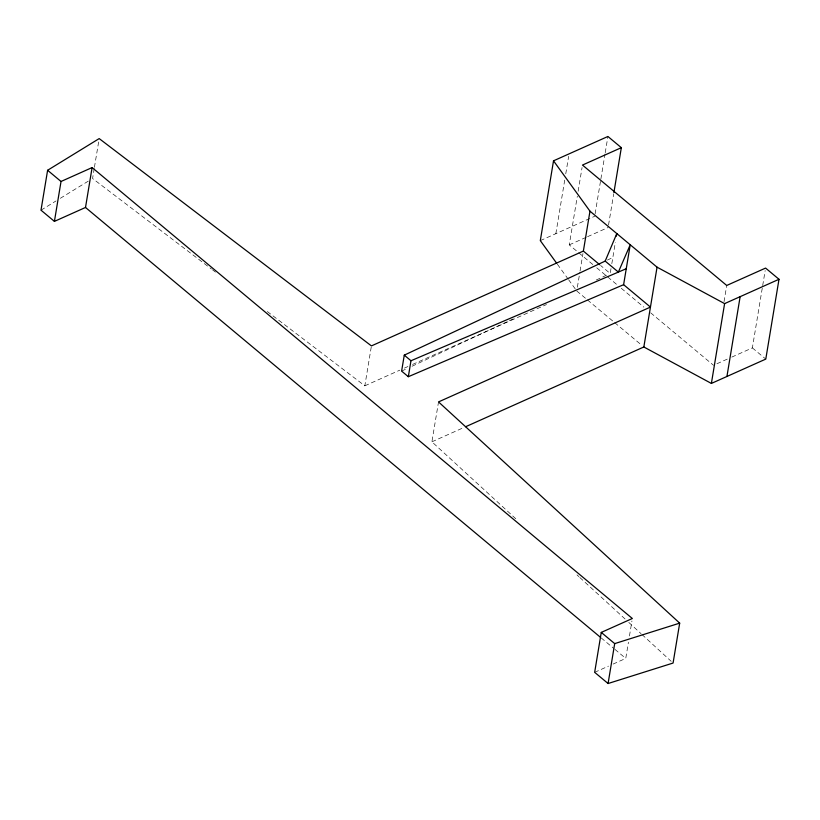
<?xml version="1.0" encoding="UTF-8"?>
<svg xmlns="http://www.w3.org/2000/svg" width="820" height="820" viewBox="0 0 820 820"><rect width="100%" height="100%" fill="white"/><g stroke="black" fill="none" stroke-linecap="round" stroke-linejoin="round"><path stroke-width="0.61" stroke-dasharray="4.1 3.07" d="M94.228 168.52L92.578 178.504L211.437 269.011M94.433 167.28L98.769 141.091M267.299 311.549L364.828 385.82L371.224 347.157M515.76 518.732L431.914 441.816L438.526 401.913M555.847 233.679L564.724 180.051M565.759 173.82L568.649 156.353M592.819 264.532L569.264 244.872L577.321 196.236M578.141 191.255L582.067 167.557M577.372 287.246L579.853 272.281M580.058 271.031L582.948 253.575M595.115 213.794L600.691 180.123M600.896 178.873L605.027 153.934M605.232 152.684L607.917 136.479M608.543 224.998L613.698 193.817M611.013 268.57L610.203 273.48L600.619 265.475M611.822 263.661L615.348 242.392M613.083 664.077L625.752 658.419L628.438 642.203M629.463 635.971L631.943 621.006M724.039 301.678L726.725 285.462M731.799 357.1L752.37 347.895L762.487 286.785M762.692 285.534L765.173 270.569M41 210.176L56.047 200.941M60.342 198.296L88.283 181.138M607.384 260.073L612.847 257.521M401.626 371.111L407.417 368.395M412.05 366.232L515.185 317.955M596.294 279.989L609.045 274.023M540.308 240.629L594.705 216.285M569.264 244.872L586.413 237.205M587.55 236.693L608.122 227.488M364.828 385.82L399.76 370.189M404.414 368.098L407.909 366.54M412.573 364.449L546.479 304.538M431.914 441.816L464.52 427.23M716.936 363.742L727.227 359.139M594.664 672.328L608.481 666.137M212.452 269.78L215.496 272.096M752.37 347.895L765.788 359.088M596.745 267.812L617.347 285.011M621.273 288.281L643.843 307.121M650.711 312.861L713.513 365.279M576.757 290.987L586.484 299.105M587.448 299.915L613.708 321.829M614.682 322.639L641.906 345.363M601.193 637.919L613.965 648.579M614.949 649.399L625.752 658.419M576.993 574.902L578.869 576.624M579.812 577.495L625.035 618.967M628.797 622.431L641.045 633.665M641.988 634.526L671.191 661.32M557.415 264.265L567.829 278.656M568.578 279.681L575.271 288.927"/><path stroke-width="1.23" d="M613.903 192.567L621.334 147.672L607.917 136.479L553.52 160.822L589.97 211.171L583.368 251.084L371.429 345.907L99.189 138.59L47.611 170.273L41 210.176L54.417 221.379L85.505 207.47L92.106 167.567L632.353 618.505L601.265 632.415L594.664 672.328L608.081 683.521L673.076 663.042L679.688 623.139L438.526 401.913L650.455 307.08L623.62 284.683L630.221 244.77L618.362 272.096L605.191 261.098L404.27 355.142L401.626 371.111L408.329 376.708L623.62 284.683M54.417 221.379L61.028 181.476L92.106 167.567M408.329 376.708L410.974 360.749L626.265 268.714M553.52 160.822L540.308 240.629L556.667 263.24M616.394 236.098L616.804 233.577L605.191 261.098M465.688 426.707L643.843 346.983L657.056 267.176L589.97 211.171M608.081 683.521L614.692 643.618L601.265 632.415M643.843 346.983L711.381 383.432L724.603 303.615L779 279.282L765.583 268.079L726.725 285.462L582.477 165.066L621.334 147.672M726.93 376.482L740.142 296.666M779 279.282L765.788 359.088L711.381 383.432M614.692 643.618L679.688 623.139M657.056 267.176L724.603 303.615M583.368 251.084L599.656 264.675M404.27 355.142L410.974 360.749M47.611 170.273L61.028 181.476M85.505 207.47L600.209 637.099"/></g></svg>
